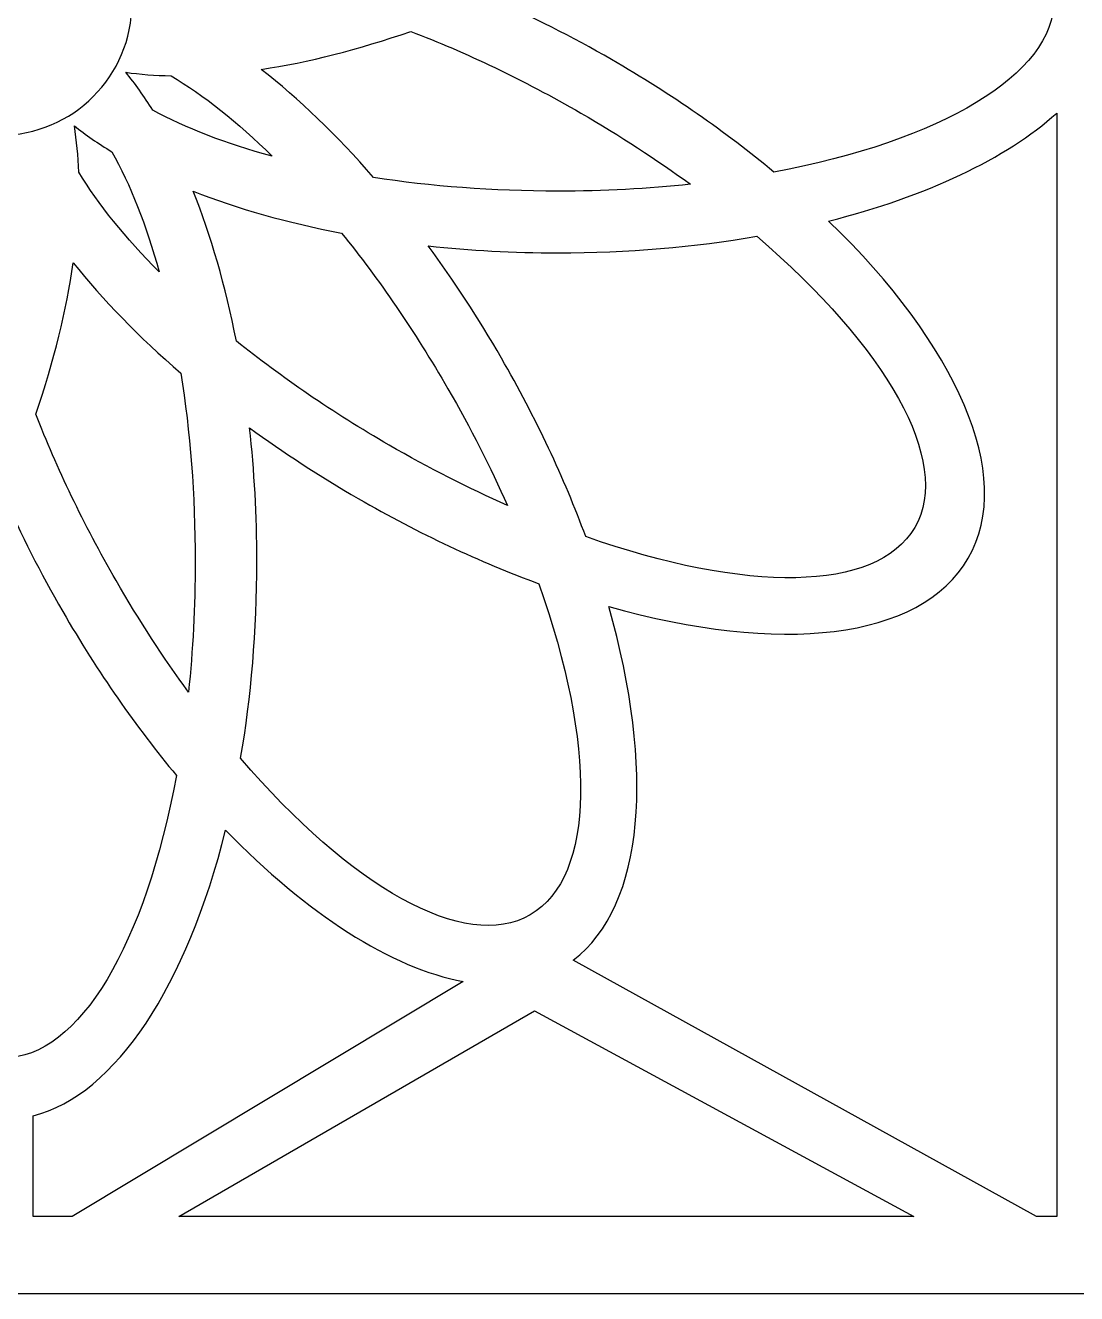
# Model space of a CAD drawing. Header units: centimetres. Extents: x 20.9 to 27, y -2.7 to 9.
# Drawn here: x 24.006 to 25.586, y -2.701 to -0.797 of the extents above; entities that cross this region are included whole.
import ezdxf

# ---------------------------------------------------------------- set-up
doc = ezdxf.new("R2010")
doc.units = ezdxf.units.CM
doc.header["$MEASUREMENT"] = 0
doc.layers.add('layer 1', color=7, linetype='Continuous')

msp = doc.modelspace()

# ---------------------------------------------------------------- linework, layer by layer
at = {"layer": 'layer 1', "color": 250}
for points, knots in [([(20.93631, -2.70131), (20.93631, -2.70131), (20.93631, 9.00077), (20.93631, 9.00077), (20.93631, 9.00077), (20.93631, 9.00077), (26.99977, 9.00077), (26.99977, 9.00077), (26.99977, 9.00077), (26.99977, 9.00077), (26.99977, -2.70131), (26.99977, -2.70131), (26.99977, -2.70131), (26.99977, -2.70131), (20.93631, -2.70131), (20.93631, -2.70131)], [0, 0, 0, 0, 0.2, 0.2, 0.2, 0.2, 0.4, 0.4, 0.4, 0.4, 0.6, 0.6, 0.6, 0.6, 1, 1, 1, 1]), ([(25.12777, -0.49827), (25.05545, -0.55859), (24.97266, -0.61658), (24.88153, -0.6692), (24.88153, -0.6692), (24.82349, -0.7027), (24.76526, -0.73217), (24.70779, -0.75757), (24.70779, -0.75757), (24.76705, -0.7835), (24.82715, -0.81379), (24.88704, -0.84837), (24.88704, -0.84837), (24.97715, -0.90039), (25.05909, -0.95767), (25.13083, -1.01726), (25.13083, -1.01726), (25.38002, -0.97066), (25.55192, -0.87209), (25.55192, -0.75805), (25.55192, -0.75805), (25.55192, -0.64353), (25.37861, -0.54462), (25.12777, -0.49827)], [0, 0, 0, 0, 0.1428571, 0.1428571, 0.1428571, 0.1428571, 0.2857143, 0.2857143, 0.2857143, 0.2857143, 0.4285714, 0.4285714, 0.4285714, 0.4285714, 0.5714286, 0.5714286, 0.5714286, 0.5714286, 0.7142857, 0.7142857, 0.7142857, 0.7142857, 1, 1, 1, 1]), ([(23.76966, -0.76356), (23.76966, -0.65401), (23.85849, -0.56518), (23.96804, -0.56518), (23.96804, -0.56518), (24.07759, -0.56518), (24.16643, -0.65401), (24.16643, -0.76356), (24.16643, -0.76356), (24.16643, -0.87311), (24.07759, -0.96195), (23.96804, -0.96195), (23.96804, -0.96195), (23.85849, -0.96195), (23.76966, -0.87311), (23.76966, -0.76356)], [0, 0, 0, 0, 0.2, 0.2, 0.2, 0.2, 0.4, 0.4, 0.4, 0.4, 0.6, 0.6, 0.6, 0.6, 1, 1, 1, 1]), ([(24.58538, -0.80594), (24.50674, -0.83331), (24.43096, -0.85241), (24.3607, -0.863), (24.3607, -0.863), (24.41706, -0.90716), (24.47404, -0.96181), (24.52937, -1.02536), (24.52937, -1.02536), (24.61501, -1.0386), (24.70846, -1.04589), (24.80633, -1.04589), (24.80633, -1.04589), (24.87533, -1.04589), (24.94213, -1.04226), (25.00555, -1.03548), (25.00555, -1.03548), (24.9547, -0.99853), (24.8995, -0.9626), (24.8407, -0.92864), (24.8407, -0.92864), (24.75412, -0.87866), (24.66772, -0.83757), (24.58538, -0.80594)], [0, 0, 0, 0, 0.1428571, 0.1428571, 0.1428571, 0.1428571, 0.2857143, 0.2857143, 0.2857143, 0.2857143, 0.4285714, 0.4285714, 0.4285714, 0.4285714, 0.5714286, 0.5714286, 0.5714286, 0.5714286, 0.7142857, 0.7142857, 0.7142857, 0.7142857, 1, 1, 1, 1]), ([(24.22517, -0.87269), (24.20133, -0.87223), (24.17858, -0.87048), (24.15711, -0.86739), (24.15711, -0.86739), (24.17118, -0.8845), (24.18471, -0.90352), (24.19762, -0.92428), (24.19762, -0.92428), (24.24683, -0.95108), (24.30762, -0.9745), (24.37717, -0.99343), (24.37717, -0.99343), (24.32509, -0.94227), (24.2736, -0.90136), (24.22517, -0.87269)], [0, 0, 0, 0, 0.2, 0.2, 0.2, 0.2, 0.4, 0.4, 0.4, 0.4, 0.6, 0.6, 0.6, 0.6, 1, 1, 1, 1]), ([(25.55578, -2.58545), (25.55578, -2.58545), (25.55578, -0.92863), (25.55578, -0.92863), (25.55578, -0.92863), (25.48002, -0.99706), (25.36013, -1.05369), (25.21306, -1.09082), (25.21306, -1.09082), (25.40507, -1.27644), (25.49461, -1.47261), (25.42275, -1.59707), (25.42275, -1.59707), (25.35119, -1.72102), (25.13799, -1.7419), (24.88263, -1.66949), (24.88263, -1.66949), (24.95233, -1.91305), (24.93741, -2.11871), (24.82945, -2.20054), (24.82945, -2.20054), (24.82945, -2.20054), (25.52554, -2.58545), (25.52554, -2.58545), (25.52554, -2.58545), (25.52554, -2.58545), (25.55578, -2.58545), (25.55578, -2.58545)], [0, 0, 0, 0, 0.125, 0.125, 0.125, 0.125, 0.25, 0.25, 0.25, 0.25, 0.375, 0.375, 0.375, 0.375, 0.5, 0.5, 0.5, 0.5, 0.625, 0.625, 0.625, 0.625, 0.75, 0.75, 0.75, 0.75, 1, 1, 1, 1]), ([(24.13616, -0.98663), (24.11574, -0.97432), (24.09692, -0.96142), (24.07986, -0.94801), (24.07986, -0.94801), (24.08349, -0.96987), (24.0857, -0.9931), (24.0865, -1.01754), (24.0865, -1.01754), (24.11572, -1.06536), (24.15666, -1.11603), (24.20743, -1.1672), (24.20743, -1.1672), (24.1879, -1.09686), (24.16376, -1.03568), (24.13616, -0.98663)], [0, 0, 0, 0, 0.2, 0.2, 0.2, 0.2, 0.4, 0.4, 0.4, 0.4, 0.6, 0.6, 0.6, 0.6, 1, 1, 1, 1]), ([(24.48148, -1.10894), (24.39969, -1.09332), (24.32451, -1.07197), (24.25837, -1.04601), (24.25837, -1.04601), (24.2851, -1.11243), (24.30712, -1.18825), (24.32327, -1.27095), (24.32327, -1.27095), (24.39081, -1.32523), (24.4681, -1.37828), (24.55285, -1.42721), (24.55285, -1.42721), (24.61261, -1.46171), (24.67228, -1.49196), (24.73059, -1.51781), (24.73059, -1.51781), (24.70503, -1.46038), (24.67519, -1.40166), (24.64124, -1.34286), (24.64124, -1.34286), (24.59126, -1.25628), (24.53698, -1.17749), (24.48148, -1.10894)], [0, 0, 0, 0, 0.1428571, 0.1428571, 0.1428571, 0.1428571, 0.2857143, 0.2857143, 0.2857143, 0.2857143, 0.4285714, 0.4285714, 0.4285714, 0.4285714, 0.5714286, 0.5714286, 0.5714286, 0.5714286, 0.7142857, 0.7142857, 0.7142857, 0.7142857, 1, 1, 1, 1]), ([(25.10504, -1.11367), (25.01225, -1.12976), (24.91156, -1.13858), (24.80633, -1.13858), (24.80633, -1.13858), (24.73931, -1.13858), (24.67415, -1.13499), (24.61168, -1.12824), (24.61168, -1.12824), (24.65003, -1.18033), (24.68694, -1.23662), (24.72151, -1.29651), (24.72151, -1.29651), (24.77354, -1.38661), (24.81586, -1.47718), (24.84819, -1.56466), (24.84819, -1.56466), (25.0873, -1.64891), (25.28546, -1.64949), (25.34248, -1.55073), (25.34248, -1.55073), (25.39974, -1.45156), (25.2991, -1.27924), (25.10504, -1.11367)], [0, 0, 0, 0, 0.1428571, 0.1428571, 0.1428571, 0.1428571, 0.2857143, 0.2857143, 0.2857143, 0.2857143, 0.4285714, 0.4285714, 0.4285714, 0.4285714, 0.5714286, 0.5714286, 0.5714286, 0.5714286, 0.7142857, 0.7142857, 0.7142857, 0.7142857, 1, 1, 1, 1]), ([(24.24, -1.31938), (24.17698, -1.26496), (24.12255, -1.20888), (24.07825, -1.15333), (24.07825, -1.15333), (24.06819, -1.22422), (24.04935, -1.3009), (24.02198, -1.38059), (24.02198, -1.38059), (24.05333, -1.46137), (24.09374, -1.54595), (24.14268, -1.6307), (24.14268, -1.6307), (24.17718, -1.69046), (24.21373, -1.7465), (24.25131, -1.79803), (24.25131, -1.79803), (24.25788, -1.73552), (24.2614, -1.66975), (24.2614, -1.60185), (24.2614, -1.60185), (24.2614, -1.50187), (24.25379, -1.40651), (24.24, -1.31938)], [0, 0, 0, 0, 0.1428571, 0.1428571, 0.1428571, 0.1428571, 0.2857143, 0.2857143, 0.2857143, 0.2857143, 0.4285714, 0.4285714, 0.4285714, 0.4285714, 0.5714286, 0.5714286, 0.5714286, 0.5714286, 0.7142857, 0.7142857, 0.7142857, 0.7142857, 1, 1, 1, 1]), ([(24.77765, -1.63527), (24.68925, -1.6028), (24.59764, -1.5601), (24.50651, -1.50748), (24.50651, -1.50748), (24.44847, -1.47398), (24.39383, -1.43828), (24.3431, -1.4012), (24.3431, -1.4012), (24.35028, -1.46549), (24.35409, -1.53269), (24.35409, -1.60185), (24.35409, -1.60185), (24.35409, -1.70589), (24.34546, -1.80549), (24.32972, -1.89741), (24.32972, -1.89741), (24.49467, -2.08993), (24.66599, -2.18951), (24.76476, -2.13249), (24.76476, -2.13249), (24.86393, -2.07523), (24.86293, -1.87568), (24.77765, -1.63527)], [0, 0, 0, 0, 0.1428571, 0.1428571, 0.1428571, 0.1428571, 0.2857143, 0.2857143, 0.2857143, 0.2857143, 0.4285714, 0.4285714, 0.4285714, 0.4285714, 0.5714286, 0.5714286, 0.5714286, 0.5714286, 0.7142857, 0.7142857, 0.7142857, 0.7142857, 1, 1, 1, 1]), ([(24.23333, -1.92329), (24.17301, -1.85097), (24.11502, -1.76818), (24.0624, -1.67705), (24.0624, -1.67705), (24.0289, -1.61901), (23.99942, -1.56078), (23.97403, -1.50331), (23.97403, -1.50331), (23.9481, -1.56257), (23.91781, -1.62267), (23.88323, -1.68256), (23.88323, -1.68256), (23.83121, -1.77267), (23.77393, -1.85461), (23.71434, -1.92635), (23.71434, -1.92635), (23.76093, -2.17554), (23.85951, -2.34744), (23.97356, -2.34744), (23.97356, -2.34744), (24.08807, -2.34744), (24.18698, -2.17413), (24.23333, -1.92329)], [0, 0, 0, 0, 0.1428571, 0.1428571, 0.1428571, 0.1428571, 0.2857143, 0.2857143, 0.2857143, 0.2857143, 0.4285714, 0.4285714, 0.4285714, 0.4285714, 0.5714286, 0.5714286, 0.5714286, 0.5714286, 0.7142857, 0.7142857, 0.7142857, 0.7142857, 1, 1, 1, 1]), ([(24.07641, -2.58545), (24.07641, -2.58545), (24.66407, -2.23267), (24.66407, -2.23267), (24.66407, -2.23267), (24.55635, -2.21277), (24.42953, -2.13141), (24.30713, -2.00541), (24.30713, -2.00541), (24.24916, -2.23742), (24.14277, -2.40247), (24.01797, -2.43445), (24.01797, -2.43445), (24.01797, -2.43445), (24.01797, -2.58545), (24.01797, -2.58545), (24.01797, -2.58545), (24.01797, -2.58545), (24.07641, -2.58545), (24.07641, -2.58545)], [0, 0, 0, 0, 0.1666667, 0.1666667, 0.1666667, 0.1666667, 0.3333333, 0.3333333, 0.3333333, 0.3333333, 0.5, 0.5, 0.5, 0.5, 0.6666667, 0.6666667, 0.6666667, 0.6666667, 1, 1, 1, 1]), ([(25.34103, -2.58545), (25.34103, -2.58545), (24.77122, -2.27645), (24.77122, -2.27645), (24.77122, -2.27645), (24.77122, -2.27645), (24.23693, -2.58545), (24.23693, -2.58545), (24.23693, -2.58545), (24.23693, -2.58545), (25.34103, -2.58545), (25.34103, -2.58545)], [0, 0, 0, 0, 0.25, 0.25, 0.25, 0.25, 0.5, 0.5, 0.5, 0.5, 1, 1, 1, 1])]:
    msp.add_open_spline(points, degree=3, knots=knots, dxfattribs=at)

doc.saveas('drawing.dxf')
